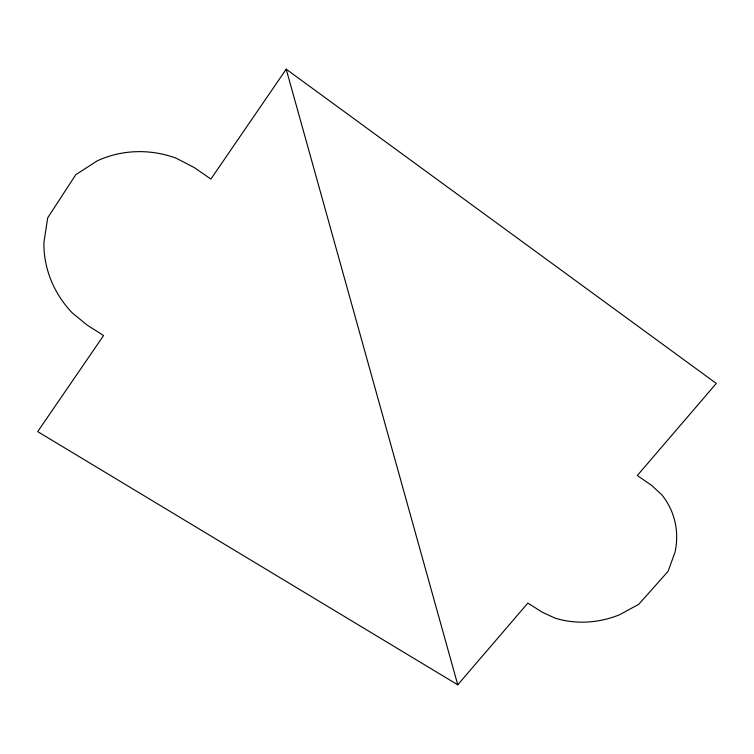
<?xml version="1.0" encoding="UTF-8"?>
<svg xmlns="http://www.w3.org/2000/svg" width="754" height="754" viewBox="0 0 754 754"><rect width="100%" height="100%" fill="white"/><g stroke="black" fill="none" stroke-linecap="round" stroke-linejoin="round"><path stroke-width="1.13" d="M286.209 69.198L210.894 179.047L194.315 167.605L176.229 158.217A102.035 95.899 27.7 0 0 97.341 160.8L75.786 174.674L47.719 217.793L43.902 242.524A102.035 95.899 27.7 0 0 72.148 312.787L87.247 325.163L103.581 335.539L37.7 431.618L457.753 684.802L527.866 603.077L542.145 612.154L554.869 618.044A87.907 76.371 -20.7 0 0 619.543 614.755L638.751 604.303L668.063 571.353L675.047 552.173A87.907 76.371 -20.7 0 0 661.908 494.916L651.663 485.435L637.3 475.52L716.3 383.437L286.209 69.198L457.753 684.802"/></g></svg>
